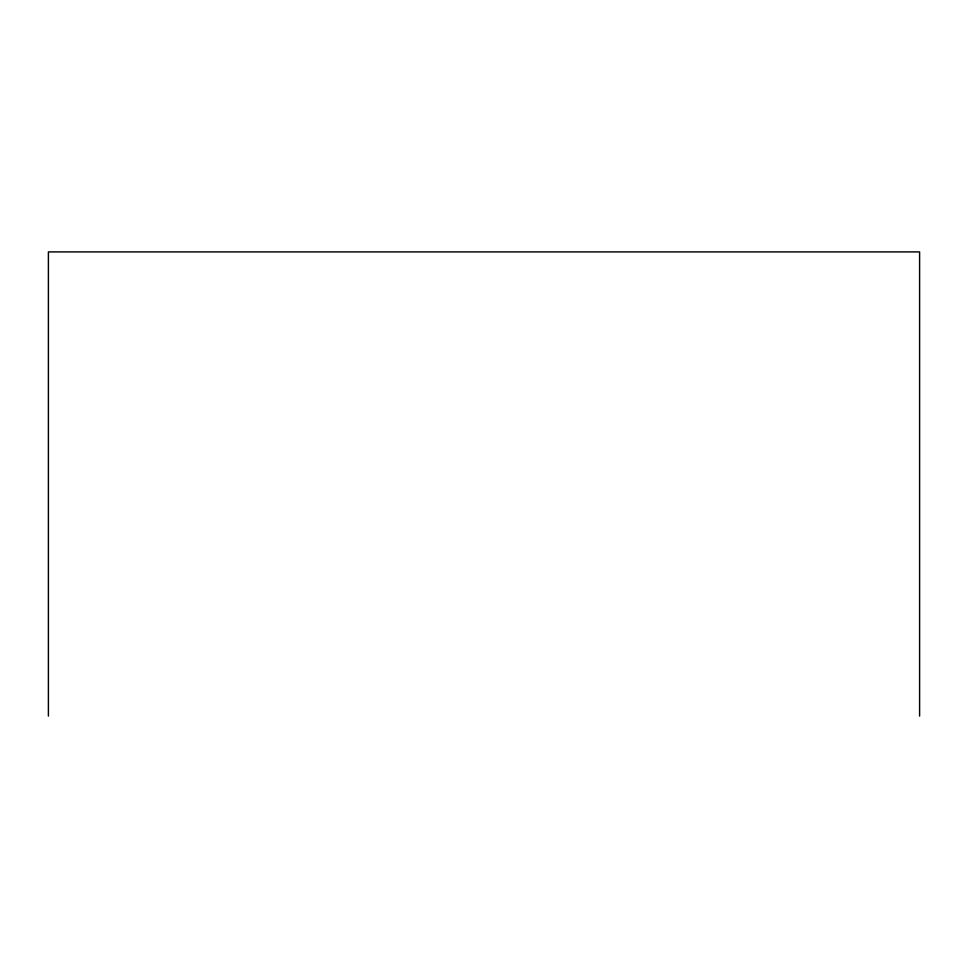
<?xml version="1.0" encoding="UTF-8"?>
<svg xmlns="http://www.w3.org/2000/svg" width="968" height="968" viewBox="0 0 968 968"><rect width="100%" height="100%" fill="white"/><g stroke="black" fill="none" stroke-linecap="round" stroke-linejoin="round"><path stroke-width="1.45" d="M919.6 716.09L919.6 251.91L48.4 251.91L48.4 716.09"/></g></svg>
